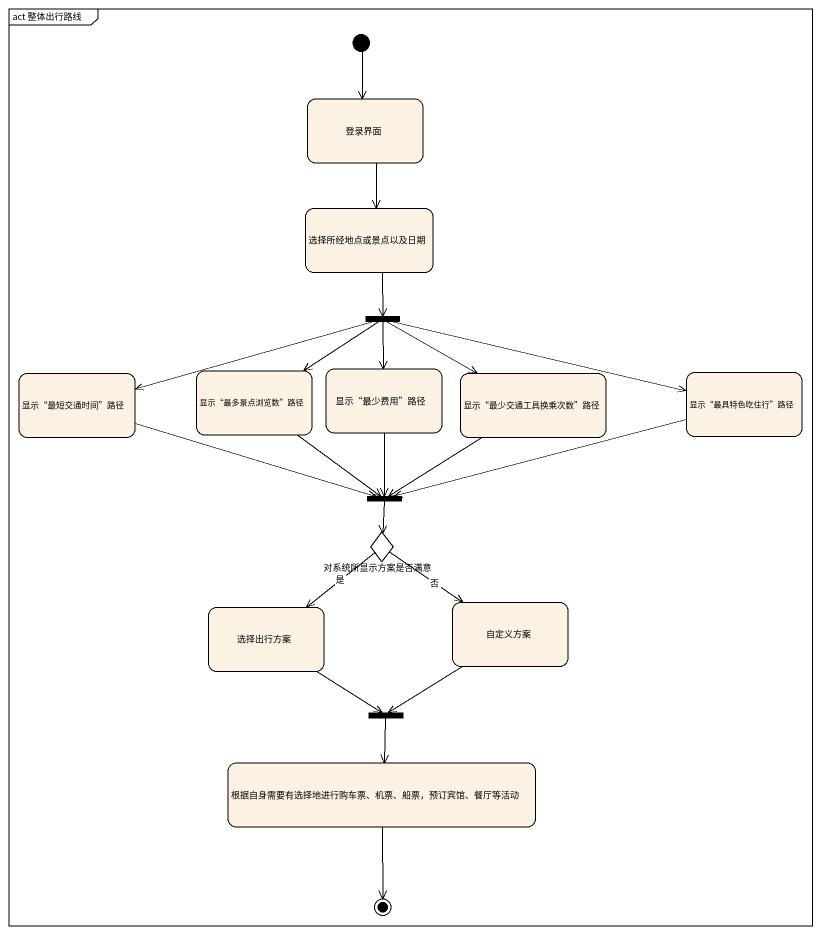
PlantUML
@startuml
mainframe act 整体出行路线
hide empty description
state 登录界面
state 选择所经地点或景点以及日期
state fork1 <<fork>>
state "显示“最短交通时间”路径" as 显示_最短交通时间_路径
state "显示“最多景点浏览数”路径" as 显示_最多景点浏览数_路径
state "显示“最少费用”路径" as 显示_最少费用_路径
state "显示“最少交通工具换乘次数”路径" as 显示_最少交通工具换乘次数_路径
state "显示“最具特色吃住行”路径" as 显示_最具特色吃住行_路径
state fork2 <<join>>
state 对系统所显示方案是否满意 <<choice>>
state 选择出行方案
state 自定义方案
state fork3 <<join>>
state "根据自身需要有选择地进行购车票、机票、船票，预订宾馆、餐厅等活动" as 根据自身需要有选择地进行购车票_机票_船票_预订宾馆
[*] --> 登录界面
登录界面 --> 选择所经地点或景点以及日期
选择所经地点或景点以及日期 --> fork1
fork1 -left-> 显示_最短交通时间_路径
fork1 --> 显示_最多景点浏览数_路径
fork1 --> 显示_最少费用_路径
fork1 -right-> 显示_最少交通工具换乘次数_路径
fork1 -right-> 显示_最具特色吃住行_路径
显示_最短交通时间_路径 -right-> fork2
显示_最多景点浏览数_路径 --> fork2
显示_最少费用_路径 --> fork2
显示_最少交通工具换乘次数_路径 --> fork2
显示_最具特色吃住行_路径 -left-> fork2
fork2 --> 对系统所显示方案是否满意
对系统所显示方案是否满意 --> 选择出行方案 : 是
对系统所显示方案是否满意 --> 自定义方案 : 否
选择出行方案 --> fork3
自定义方案 --> fork3
fork3 --> 根据自身需要有选择地进行购车票_机票_船票_预订宾馆
根据自身需要有选择地进行购车票_机票_船票_预订宾馆 --> [*]
@enduml
